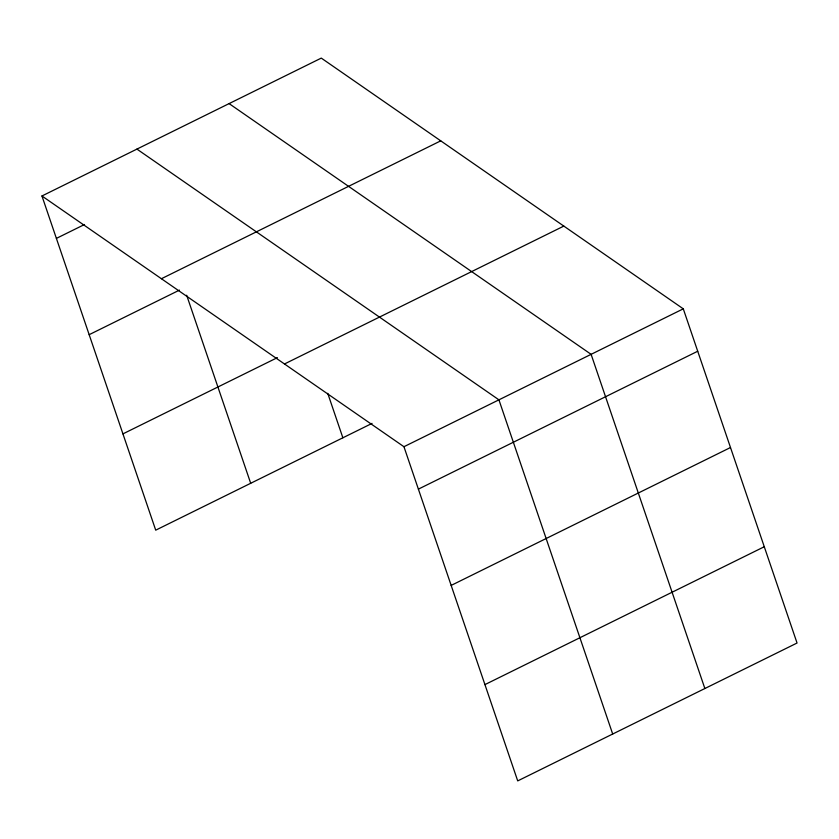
<?xml version="1.0" encoding="UTF-8"?>
<svg xmlns="http://www.w3.org/2000/svg" width="839" height="839" viewBox="0 0 839 839"><rect width="100%" height="100%" fill="white"/><g stroke="black" fill="none" stroke-linecap="round" stroke-linejoin="round"><path stroke-width="1.26" d="M41.95 195.98L321.285 58.101L683.282 308.836L797.05 643.02L517.715 780.899L403.947 446.715L41.95 195.98L155.718 530.164L372.044 423.391M56.391 238.391L84.529 224.506M161.413 278.726L440.748 140.847M89.165 334.677L179.452 290.116M122.934 433.878L277.415 357.624M284.494 363.969L563.829 226.09M403.947 446.715L683.282 308.836M418.388 489.127L697.723 351.237M451.162 585.412L730.496 447.523M484.932 684.614L764.277 546.734M229.099 103.606L591.107 354.331L704.865 688.515M136.925 149.101L498.922 399.836L612.69 734.02M327.745 393.344L342.868 437.79M186.667 295.234L250.693 483.285"/></g></svg>
